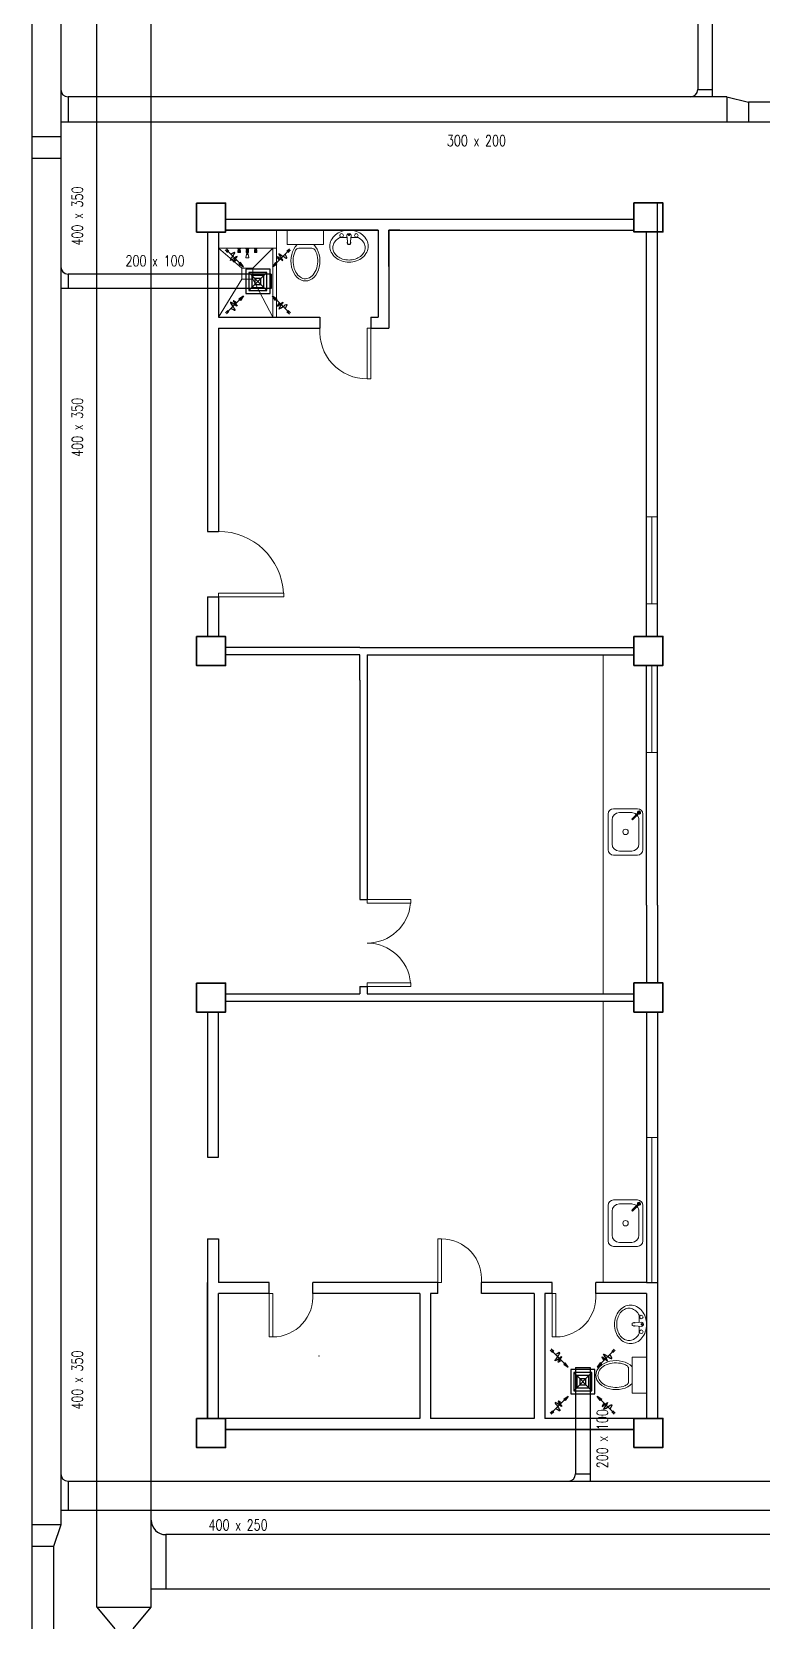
# Model space of a CAD drawing. Header units: millimetres. Extents: x 3 to 434, y 1 to 233.
# Drawn here: x 21.05 to 31.11, y 116.84 to 138.75 of the extents above; entities that cross this region are included whole.
import ezdxf

# ---------------------------------------------------------------- set-up
doc = ezdxf.new("R2010")
doc.units = ezdxf.units.MM
doc.header["$MEASUREMENT"] = 0
for name, color, linetype in [('ahu line', 150, 'Continuous'), ('AIR', 7, 'Continuous'), ('AIR-00', 8, 'Continuous'), ('AIR-03', 30, 'Continuous'), ('ducting label', 7, 'Continuous'), ('exhaust', 1, 'Continuous')]:
    doc.layers.add(name, color=color, linetype=linetype)
doc.styles.add('Arch-Dim', font='simplex.shx', dxfattribs={"width": 0.75})

# ---------------------------------------------------------------- blocks, each defined once
blk = doc.blocks.new('GRILL-C-IN')
at = {"layer": 'AIR-00', "ltscale": 3}
for p, q in [((-0.601, 0.623), (-0.651, 0.674)), ((0.601, 0.623), (0.651, 0.674)), ((-0.623, 0.601), (-0.674, 0.651)), ((-0.637, 0.637), (-0.3, 0.3)), ((0.637, 0.637), (0.3, 0.3)), ((0.623, 0.601), (0.674, 0.651)), ((-0.637, -0.637), (-0.3, -0.3)), ((0.637, -0.637), (0.3, -0.3)), ((-0.623, -0.601), (-0.674, -0.651)), ((-0.601, -0.623), (-0.651, -0.674)), ((0.601, -0.623), (0.651, -0.674)), ((0.623, -0.601), (0.674, -0.651))]:
    blk.add_line(p, q, dxfattribs=at)
at = {"layer": 'AIR-00', "color": 50}
for p, q in [((-0.188, 0.187), (0.187, -0.188)), ((0.187, 0.187), (-0.188, -0.188))]:
    blk.add_line(p, q, dxfattribs=at)
at = {"layer": 'AIR-00', "ltscale": 3}
for points in [[(-0.362, 0.393), (-0.393, 0.362), (-0.3, 0.3)], [(0.393, 0.362), (0.362, 0.393), (0.3, 0.3)], [(-0.362, -0.393), (-0.393, -0.362), (-0.3, -0.3)], [(0.393, -0.362), (0.362, -0.393), (0.3, -0.3)]]:
    blk.add_lwpolyline(points, close=True, dxfattribs=at)
at = {"layer": 'AIR-00', "color": 50}
for points in [[(-0.188, -0.188), (0.187, -0.188), (0.187, 0.187), (-0.188, 0.187)], [(-0.125, -0.125), (0.125, -0.125), (0.125, 0.125), (-0.125, 0.125)], [(-0.062, -0.062), (0.062, -0.062), (0.062, 0.062), (-0.062, 0.062)]]:
    blk.add_lwpolyline(points, close=True, dxfattribs=at)
at = {"layer": 'AIR-00', "ltscale": 3}
for points in [[(-0.441, 0.441), (-0.512, 0.404), (-0.432, 0.514), (-0.568, 0.43), (-0.477, 0.6), (-0.561, 0.561)], [(0.441, 0.441), (0.404, 0.512), (0.514, 0.432), (0.43, 0.568), (0.6, 0.477), (0.561, 0.561)], [(-0.441, -0.441), (-0.512, -0.404), (-0.432, -0.514), (-0.568, -0.43), (-0.477, -0.6), (-0.561, -0.561)], [(0.441, -0.441), (0.404, -0.512), (0.514, -0.432), (0.43, -0.568), (0.6, -0.477), (0.561, -0.561)]]:
    blk.add_spline(points, degree=3, dxfattribs=at)
for points in [[(-0.3, 0.3), (-0.362, 0.393), (-0.393, 0.362)], [(0.3, 0.3), (0.393, 0.362), (0.362, 0.393)], [(-0.3, -0.3), (-0.362, -0.393), (-0.393, -0.362)], [(0.3, -0.3), (0.393, -0.362), (0.362, -0.393)]]:
    blk.add_solid(points, dxfattribs=at)
at = {"layer": 'AIR-03', "color": 6}
blk.add_lwpolyline([(-0.25, -0.25), (0.25, -0.25), (0.25, 0.25), (-0.25, 0.25)], close=True, dxfattribs=at)

msp = doc.modelspace()

# ---------------------------------------------------------------- linework, layer by layer
at = {"color": 8, "linetype": 'ByBlock', "lineweight": 25}
for p, q in [((29.67, 130.414), (29.67, 136.389)), ((23.72, 136.163), (29.345, 136.163)), ((23.72, 136.013), (25.82, 136.013)), ((25.82, 136.013), (23.72, 136.013)), ((25.82, 136.013), (23.72, 136.013)), ((25.97, 136.013), (29.345, 136.013)), ((26.12, 136.013), (25.97, 136.013)), ((23.47, 135.987), (23.47, 131.862)), ((23.62, 135.987), (23.62, 134.813)), ((23.62, 135.987), (23.62, 134.813)), ((23.62, 135.863), (23.62, 134.813)), ((29.52, 130.412), (29.52, 135.989)), ((23.62, 134.663), (23.62, 131.862)), ((23.47, 131.862), (23.62, 131.862)), ((23.47, 130.962), (23.47, 130.762)), ((23.47, 130.962), (23.62, 130.962)), ((23.47, 130.762), (23.47, 130.762)), ((23.47, 130.762), (23.47, 130.412)), ((23.62, 130.962), (23.62, 130.862)), ((23.62, 130.962), (23.62, 130.412)), ((25.57, 130.262), (23.72, 130.262)), ((25.57, 130.162), (23.72, 130.162)), ((25.57, 130.262), (29.345, 130.262)), ((25.57, 129.812), (25.57, 130.162)), ((25.67, 130.162), (25.67, 126.789)), ((25.67, 130.162), (29.345, 130.162)), ((29.52, 126.712), (29.52, 130.014)), ((29.67, 126.712), (29.67, 130.014)), ((25.57, 129.812), (25.57, 126.789)), ((25.57, 126.789), (25.67, 126.789)), ((29.52, 126.712), (29.52, 125.639)), ((29.67, 126.712), (29.67, 125.639)), ((25.57, 125.589), (25.67, 125.589)), ((25.57, 125.589), (25.57, 125.489)), ((25.67, 125.589), (25.67, 125.489)), ((23.72, 125.489), (25.42, 125.489)), ((23.72, 125.389), (28.47, 125.389)), ((25.42, 125.489), (25.57, 125.489)), ((25.42, 125.489), (25.57, 125.489)), ((25.42, 125.389), (29.345, 125.389)), ((25.67, 125.489), (28.47, 125.489)), ((25.67, 125.489), (29.345, 125.489)), ((23.47, 125.237), (23.47, 123.237)), ((23.62, 123.237), (23.62, 125.237)), ((29.52, 125.239), (29.52, 121.512)), ((29.67, 125.239), (29.67, 121.512)), ((23.47, 123.237), (23.62, 123.237)), ((23.47, 122.112), (23.47, 119.637)), ((23.47, 122.112), (23.62, 122.112)), ((23.62, 122.112), (23.62, 121.512)), ((26.645, 121.512), (24.92, 121.512)), ((28.22, 121.512), (27.245, 121.512)), ((29.52, 121.512), (28.82, 121.512)), ((29.52, 121.512), (29.67, 121.512)), ((29.52, 121.362), (29.52, 119.637)), ((29.67, 121.512), (29.67, 119.639)), ((26.395, 119.637), (23.62, 119.637)), ((27.97, 119.637), (26.545, 119.637)), ((29.52, 119.637), (28.12, 119.637)), ((23.72, 119.487), (29.345, 119.487)), ((29.345, 119.487), (23.72, 119.487))]:
    msp.add_line(p, q, dxfattribs=at)
at = {"color": 8, "linetype": 'ByBlock', "lineweight": 9, "ltscale": 0.3}
for p, q in [((24.42, 136.013), (24.42, 134.813)), ((23.945, 135.488), (23.62, 135.763)), ((24.095, 135.488), (24.37, 135.763)), ((24.37, 135.763), (24.37, 134.813)), ((23.945, 135.338), (23.62, 134.813)), ((24.095, 135.338), (24.37, 134.813))]:
    msp.add_line(p, q, dxfattribs=at)
at = {"color": 8, "linetype": 'ByBlock', "lineweight": 9}
for p, q in [((24.42, 135.763), (24.42, 136.013)), ((23.62, 135.763), (24.42, 135.763)), ((29.67, 132.062), (29.52, 132.062)), ((29.595, 132.062), (29.595, 130.862)), ((29.67, 130.862), (29.67, 132.062)), ((29.52, 130.862), (29.67, 130.862)), ((28.92, 125.489), (28.92, 130.164)), ((29.595, 128.814), (29.595, 130.014)), ((29.67, 130.014), (29.67, 128.814)), ((29.67, 128.814), (29.52, 128.814)), ((28.92, 125.389), (28.92, 121.512)), ((23.47, 125.237), (23.62, 125.237)), ((29.67, 123.512), (29.52, 123.512)), ((29.595, 123.512), (29.595, 121.512)), ((29.67, 121.512), (29.67, 123.512))]:
    msp.add_line(p, q, dxfattribs=at)
at = {"color": 8, "lineweight": 9}
for p, q in [((24.57, 136.013), (24.57, 135.813)), ((25.07, 136.013), (24.57, 136.013)), ((25.07, 135.813), (25.07, 136.013)), ((24.57, 135.813), (25.07, 135.813)), ((25.405, 135.815), (25.392, 135.937)), ((25.434, 135.815), (25.448, 135.937)), ((23.889, 135.763), (23.923, 135.763)), ((23.889, 135.762), (23.889, 135.763)), ((23.889, 135.762), (23.923, 135.762)), ((23.889, 135.762), (23.893, 135.756)), ((23.89, 135.73), (23.892, 135.734)), ((23.89, 135.708), (23.89, 135.73)), ((23.89, 135.708), (23.923, 135.708)), ((23.893, 135.706), (23.89, 135.708)), ((23.892, 135.742), (23.893, 135.744)), ((23.892, 135.742), (23.92, 135.742)), ((23.892, 135.736), (23.892, 135.742)), ((23.893, 135.756), (23.92, 135.756)), ((23.893, 135.744), (23.92, 135.744)), ((23.893, 135.73), (23.9, 135.73)), ((23.893, 135.717), (23.893, 135.729)), ((23.893, 135.706), (23.919, 135.706)), ((23.893, 135.704), (23.893, 135.706)), ((23.893, 135.704), (23.919, 135.704)), ((23.895, 135.756), (23.895, 135.744)), ((23.9, 135.717), (23.9, 135.729)), ((23.919, 135.73), (23.912, 135.73)), ((23.912, 135.717), (23.912, 135.729)), ((23.918, 135.756), (23.918, 135.744)), ((23.919, 135.717), (23.919, 135.729)), ((23.919, 135.706), (23.923, 135.708)), ((23.919, 135.704), (23.919, 135.706)), ((23.923, 135.762), (23.92, 135.756)), ((23.92, 135.742), (23.92, 135.744)), ((23.92, 135.736), (23.92, 135.742)), ((23.923, 135.73), (23.921, 135.734)), ((23.923, 135.762), (23.923, 135.763)), ((23.923, 135.708), (23.923, 135.73)), ((24.002, 135.757), (23.991, 135.763)), ((23.991, 135.763), (24.049, 135.763)), ((24.008, 135.678), (23.999, 135.636)), ((24.039, 135.631), (24.001, 135.631)), ((24.037, 135.757), (24.002, 135.757)), ((24.002, 135.748), (24.002, 135.757)), ((24.002, 135.757), (24.037, 135.757)), ((24.037, 135.748), (24.002, 135.748)), ((24.003, 135.73), (24.005, 135.734)), ((24.003, 135.708), (24.003, 135.73)), ((24.003, 135.708), (24.012, 135.708)), ((24.007, 135.706), (24.003, 135.708)), ((24.006, 135.742), (24.007, 135.744)), ((24.006, 135.742), (24.012, 135.742)), ((24.006, 135.736), (24.006, 135.742)), ((24.007, 135.744), (24.012, 135.744)), ((24.007, 135.73), (24.012, 135.73)), ((24.007, 135.717), (24.007, 135.729)), ((24.007, 135.706), (24.012, 135.706)), ((24.007, 135.704), (24.007, 135.706)), ((24.007, 135.704), (24.012, 135.704)), ((24.008, 135.685), (24.008, 135.678)), ((24.032, 135.685), (24.008, 135.685)), ((24.008, 135.678), (24.032, 135.678)), ((24.008, 135.678), (24.032, 135.678)), ((24.009, 135.748), (24.009, 135.744)), ((24.012, 135.685), (24.012, 135.748)), ((24.012, 135.748), (24.027, 135.748)), ((24.027, 135.748), (24.027, 135.685)), ((24.027, 135.744), (24.033, 135.744)), ((24.027, 135.742), (24.034, 135.742)), ((24.033, 135.73), (24.027, 135.73)), ((24.027, 135.708), (24.037, 135.708)), ((24.027, 135.706), (24.033, 135.706)), ((24.027, 135.704), (24.033, 135.704)), ((24.031, 135.748), (24.031, 135.744)), ((24.032, 135.678), (24.032, 135.685)), ((24.032, 135.678), (24.041, 135.636)), ((24.034, 135.742), (24.033, 135.744)), ((24.033, 135.717), (24.033, 135.729)), ((24.033, 135.706), (24.037, 135.708)), ((24.033, 135.704), (24.033, 135.706)), ((24.034, 135.736), (24.034, 135.742)), ((24.037, 135.73), (24.034, 135.734)), ((24.049, 135.763), (24.037, 135.757)), ((24.037, 135.757), (24.037, 135.748)), ((24.037, 135.708), (24.037, 135.73)), ((24.116, 135.762), (24.116, 135.763)), ((24.116, 135.763), (24.151, 135.763)), ((24.116, 135.762), (24.12, 135.756)), ((24.116, 135.762), (24.151, 135.762)), ((24.117, 135.73), (24.119, 135.734)), ((24.117, 135.708), (24.117, 135.73)), ((24.12, 135.706), (24.117, 135.708)), ((24.117, 135.708), (24.15, 135.708)), ((24.12, 135.756), (24.147, 135.756)), ((24.12, 135.744), (24.147, 135.744)), ((24.12, 135.742), (24.12, 135.744)), ((24.12, 135.736), (24.12, 135.742)), ((24.12, 135.742), (24.148, 135.742)), ((24.12, 135.73), (24.128, 135.73)), ((24.12, 135.717), (24.12, 135.729)), ((24.12, 135.704), (24.12, 135.706)), ((24.12, 135.706), (24.147, 135.706)), ((24.12, 135.704), (24.147, 135.704)), ((24.122, 135.756), (24.122, 135.744)), ((24.127, 135.717), (24.127, 135.729)), ((24.147, 135.73), (24.139, 135.73)), ((24.14, 135.717), (24.14, 135.729)), ((24.145, 135.756), (24.145, 135.744)), ((24.151, 135.762), (24.147, 135.756)), ((24.148, 135.742), (24.147, 135.744)), ((24.147, 135.717), (24.147, 135.729)), ((24.147, 135.706), (24.15, 135.708)), ((24.147, 135.704), (24.147, 135.706)), ((24.148, 135.736), (24.148, 135.742)), ((24.15, 135.73), (24.148, 135.734)), ((24.15, 135.708), (24.15, 135.73)), ((24.151, 135.762), (24.151, 135.763)), ((24.729, 135.763), (24.91, 135.763)), ((29.323, 120.949), (29.444, 120.963)), ((29.323, 120.92), (29.444, 120.907)), ((29.521, 120.485), (29.321, 120.485)), ((29.321, 120.485), (29.321, 119.985)), ((29.521, 119.985), (29.521, 120.485)), ((29.271, 120.325), (29.271, 120.144)), ((29.321, 119.985), (29.521, 119.985))]:
    msp.add_line(p, q, dxfattribs=at)
at = {"color": 8, "linetype": 'ByBlock', "lineweight": 25, "ltscale": 0.3}
for p, q in [((25.82, 136.013), (25.82, 134.813)), ((25.97, 136.013), (25.97, 134.663)), ((23.62, 134.813), (25.02, 134.813)), ((25.02, 134.813), (25.02, 134.663)), ((25.72, 134.813), (25.82, 134.813)), ((25.72, 134.813), (25.72, 134.663)), ((23.62, 134.663), (25.02, 134.663)), ((25.72, 134.663), (25.97, 134.663)), ((23.47, 119.637), (23.47, 121.512)), ((24.32, 121.512), (23.62, 121.512)), ((23.62, 119.637), (23.62, 121.362)), ((24.32, 121.362), (23.62, 121.362)), ((24.32, 121.362), (24.32, 121.512)), ((26.645, 121.512), (24.92, 121.512)), ((24.92, 121.362), (24.92, 121.512)), ((26.395, 121.362), (24.92, 121.362)), ((26.395, 121.362), (26.395, 119.637)), ((26.545, 121.362), (26.545, 119.637)), ((26.645, 121.362), (26.545, 121.362)), ((26.645, 121.362), (26.645, 121.512)), ((28.22, 121.512), (27.245, 121.512)), ((27.245, 121.362), (27.245, 121.512)), ((27.97, 121.362), (27.245, 121.362)), ((27.97, 121.362), (27.97, 119.637)), ((28.12, 121.362), (28.12, 119.637)), ((28.22, 121.362), (28.12, 121.362)), ((28.22, 121.362), (28.12, 121.362)), ((28.22, 121.362), (28.22, 121.512)), ((29.52, 121.512), (28.82, 121.512)), ((28.82, 121.362), (28.82, 121.512)), ((29.52, 121.362), (28.82, 121.362))]:
    msp.add_line(p, q, dxfattribs=at)
at = {"color": 8, "linetype": 'ByBlock', "lineweight": 13}
for p, q in [((24.52, 131.012), (23.62, 131.012)), ((23.62, 131.012), (23.62, 130.962)), ((24.52, 130.962), (24.52, 131.012)), ((23.62, 130.962), (24.52, 130.962)), ((25.67, 126.789), (26.27, 126.789)), ((25.67, 126.739), (25.67, 126.789)), ((26.27, 126.739), (25.67, 126.739)), ((26.27, 126.789), (26.27, 126.739)), ((26.27, 125.639), (25.67, 125.639)), ((25.67, 125.639), (25.67, 125.589)), ((25.67, 125.589), (26.27, 125.589)), ((26.27, 125.589), (26.27, 125.639))]:
    msp.add_line(p, q, dxfattribs=at)
at = {"color": 8, "lineweight": 9, "ltscale": 0.4}
for p, q in [((28.99, 127.966), (28.99, 127.476)), ((29.395, 128.041), (29.065, 128.041)), ((29.315, 127.986), (29.145, 127.986)), ((29.411, 127.994), (29.32, 127.903)), ((29.423, 127.982), (29.332, 127.89)), ((29.47, 127.476), (29.47, 127.966)), ((29.045, 127.886), (29.045, 127.556)), ((29.415, 127.556), (29.415, 127.886)), ((29.065, 127.401), (29.395, 127.401)), ((29.145, 127.456), (29.315, 127.456)), ((28.99, 122.574), (28.99, 122.084)), ((29.045, 122.494), (29.045, 122.164)), ((29.395, 122.649), (29.065, 122.649)), ((29.315, 122.594), (29.145, 122.594)), ((29.411, 122.602), (29.32, 122.511)), ((29.423, 122.59), (29.332, 122.499)), ((29.415, 122.164), (29.415, 122.494)), ((29.47, 122.084), (29.47, 122.574)), ((29.065, 122.009), (29.395, 122.009)), ((29.145, 122.064), (29.315, 122.064))]:
    msp.add_line(p, q, dxfattribs=at)
at = {"color": 8, "linetype": 'ByBlock', "lineweight": 35}
for points in [[(23.32, 136.387), (23.72, 136.387), (23.72, 135.987), (23.32, 135.987)], [(29.345, 136.389), (29.745, 136.389), (29.745, 135.989), (29.345, 135.989)], [(23.32, 130.412), (23.72, 130.412), (23.72, 130.012), (23.32, 130.012)], [(29.345, 130.414), (29.745, 130.414), (29.745, 130.014), (29.345, 130.014)], [(23.32, 125.637), (23.72, 125.637), (23.72, 125.237), (23.32, 125.237)], [(29.345, 125.639), (29.745, 125.639), (29.745, 125.239), (29.345, 125.239)], [(23.32, 119.637), (23.72, 119.637), (23.72, 119.237), (23.32, 119.237)], [(29.345, 119.639), (29.745, 119.639), (29.745, 119.239), (29.345, 119.239)]]:
    msp.add_lwpolyline(points, close=True, dxfattribs=at)
at = {"color": 8, "lineweight": 9}
for points in [[(25.155, 135.792, 0.11576), (25.174, 135.71, 0.104047), (25.233, 135.636, 0.090875), (25.316, 135.588, 0.083344), (25.42, 135.571, 0.083344), (25.523, 135.588, 0.090875), (25.607, 135.636, 0.104047), (25.666, 135.71, 0.11576), (25.685, 135.792, 0.11576), (25.666, 135.875, 0.104047), (25.607, 135.948, 0.090875), (25.523, 135.996, 0.083344), (25.42, 136.013, 0.083344), (25.316, 135.996, 0.090875), (25.233, 135.948, 0.104047), (25.174, 135.875, 0.11576)], [(29.3, 121.2, 0.11576), (29.217, 121.18, 0.104047), (29.143, 121.122, 0.090875), (29.096, 121.038, 0.083344), (29.079, 120.935, 0.083344), (29.096, 120.831, 0.090875), (29.143, 120.747, 0.104047), (29.217, 120.689, 0.11576), (29.3, 120.67, 0.11576), (29.382, 120.689, 0.104047), (29.456, 120.747, 0.090875), (29.503, 120.831, 0.083344), (29.521, 120.935, 0.083344), (29.503, 121.038, 0.090875), (29.456, 121.122, 0.104047), (29.382, 121.18, 0.11576)]]:
    msp.add_lwpolyline(points, format="xyb", close=True, dxfattribs=at)
at = {"color": 8, "linetype": 'ByBlock', "lineweight": 25}
msp.add_lwpolyline([(25.97, 135.513), (25.97, 136.013)], dxfattribs=at)
at = {"color": 8, "lineweight": 9}
for points in [[(25.197, 135.771, 0.124838), (25.213, 135.709, 0.105788), (25.263, 135.651, 0.086697), (25.332, 135.615, 0.076776), (25.42, 135.601, 0.076776), (25.507, 135.615, 0.086697), (25.577, 135.651, 0.105788), (25.627, 135.709, 0.124838), (25.642, 135.771, 0.124838), (25.627, 135.834, 0.105788), (25.577, 135.891, 0.040067), (25.546, 135.911), (25.444, 135.911, 0.040067)], [(25.396, 135.911), (25.293, 135.911, 0.040067), (25.263, 135.891, 0.105788), (25.213, 135.834, 0.124838), (25.197, 135.771, 0.124838)], [(29.279, 121.157, 0.124838), (29.216, 121.141, 0.105788), (29.158, 121.092, 0.086697), (29.122, 121.022, 0.076776), (29.109, 120.935, 0.076776), (29.122, 120.847, 0.086697), (29.158, 120.777, 0.105788), (29.216, 120.728, 0.124838), (29.279, 120.712, 0.124838), (29.341, 120.728, 0.105788), (29.399, 120.777, 0.040067), (29.419, 120.808), (29.419, 120.91, 0.040067)], [(29.419, 120.959), (29.419, 121.061, 0.040067), (29.399, 121.092, 0.105788), (29.341, 121.141, 0.124838), (29.279, 121.157, 0.124838)]]:
    msp.add_lwpolyline(points, format="xyb", dxfattribs=at)
at = {"color": 8, "linetype": 'ByBlock', "lineweight": 9, "ltscale": 0.3}
msp.add_lwpolyline([(24.37, 135.763), (24.37, 134.813), (24.42, 134.813), (24.42, 135.763), (24.42, 135.763)], dxfattribs=at)
at = {"color": 8, "linetype": 'ByBlock', "lineweight": 9, "ltscale": 0.03}
msp.add_lwpolyline([(24.095, 135.488), (23.945, 135.488), (23.945, 135.338), (24.095, 135.338)], close=True, dxfattribs=at)
at = {"color": 8, "lineweight": 13, "ltscale": 0.03}
for points in [[(25.72, 134.663), (25.67, 134.663), (25.67, 133.963), (25.72, 133.963)], [(26.645, 121.512), (26.695, 121.512), (26.695, 122.112), (26.645, 122.112)], [(24.32, 121.362), (24.37, 121.362), (24.37, 120.762), (24.32, 120.762)], [(28.22, 121.362), (28.27, 121.362), (28.27, 120.762), (28.22, 120.762)]]:
    msp.add_lwpolyline(points, close=True, dxfattribs=at)
at = {"color": 8, "lineweight": 9}
for centre, radius in [((25.318, 135.94), 0.0255), ((25.42, 135.947), 0.0095), ((25.521, 135.94), 0.0255), ((29.448, 121.036), 0.0255), ((29.454, 120.935), 0.0095), ((29.448, 120.833), 0.0255)]:
    msp.add_circle(centre, radius, dxfattribs=at)
at = {"color": 8, "lineweight": 9, "ltscale": 0.4}
for centre in [(29.23, 127.721), (29.23, 122.329)]:
    msp.add_circle(centre, 0.0375, dxfattribs=at)
at = {"color": 8, "lineweight": 9}
for centre, radius, start, end in [((25.42, 135.94), 0.028, 353.7545, 186.2455), ((25.42, 135.838), 0.025, 138.7978, 233.6932), ((25.42, 135.909), 0.0948, 261.2026, 278.7974), ((25.42, 135.838), 0.025, 251.3793, 288.6207), ((25.42, 135.838), 0.025, 306.3068, 41.2022), ((24.729, 135.713), 0.05, 90, 151.8499), ((24.91, 135.713), 0.05, 28.0084, 90), ((29.346, 120.935), 0.025, 161.3793, 198.6207), ((29.416, 120.935), 0.0948, 171.2026, 188.7974), ((29.346, 120.935), 0.025, 48.7978, 143.6932), ((29.346, 120.935), 0.025, 216.3068, 311.2022), ((29.448, 120.935), 0.028, 263.7545, 96.2455), ((29.221, 120.325), 0.05, 0, 61.8499), ((29.221, 120.144), 0.05, 298.0084, 360)]:
    msp.add_arc(centre, radius, start, end, dxfattribs=at)
at = {"color": 8, "lineweight": 13, "ltscale": 0.03}
for centre, radius, start, end in [((25.67, 134.615), 0.652, 175.7578, 270), ((26.695, 121.56), 0.552, 355.0209, 90), ((24.37, 121.314), 0.552, 270, 4.9791), ((28.27, 121.314), 0.552, 270, 4.9791)]:
    msp.add_arc(centre, radius, start, end, dxfattribs=at)
at = {"color": 8, "linetype": 'ByBlock', "lineweight": 13}
for centre, radius, start, end in [((23.62, 130.962), 0.9, 3.1847, 90), ((25.67, 126.789), 0.6, 270, 355.2198), ((25.67, 125.589), 0.6, 4.7802, 90)]:
    msp.add_arc(centre, radius, start, end, dxfattribs=at)
at = {"color": 8, "lineweight": 9, "ltscale": 0.4}
for centre, radius, start, end in [((29.065, 127.966), 0.075, 90, 180), ((29.145, 127.886), 0.1, 90, 180), ((29.315, 127.886), 0.1, 50.0132, 90), ((29.315, 127.886), 0.1, 0, 39.9868), ((29.395, 127.966), 0.075, 0, 90), ((29.417, 127.988), 0.0217, 248.7565, 201.2435), ((29.417, 127.988), 0.0145, 262.0499, 187.9501), ((29.417, 127.988), 0.00874, 315, 135), ((29.326, 127.897), 0.00874, 135, 315), ((29.065, 127.476), 0.075, 180, 270), ((29.145, 127.556), 0.1, 180, 270), ((29.315, 127.556), 0.1, 270, 0), ((29.395, 127.476), 0.075, 270, 0), ((29.065, 122.574), 0.075, 90, 180), ((29.145, 122.494), 0.1, 90, 180), ((29.315, 122.494), 0.1, 50.0132, 90), ((29.326, 122.505), 0.00874, 135, 315), ((29.315, 122.494), 0.1, 0, 39.9868), ((29.395, 122.574), 0.075, 0, 90), ((29.417, 122.596), 0.0217, 248.7565, 201.2435), ((29.417, 122.596), 0.0145, 262.0499, 187.9501), ((29.417, 122.596), 0.00874, 315, 135), ((29.065, 122.084), 0.075, 180, 270), ((29.145, 122.164), 0.1, 180, 270), ((29.315, 122.164), 0.1, 270, 0), ((29.395, 122.084), 0.075, 270, 0)]:
    msp.add_arc(centre, radius, start, end, dxfattribs=at)
at = {"color": 8, "lineweight": 9}
for centre, major_axis, ratio, start_param, end_param in [((24.82, 135.588), (0, 0.275), 0.727273, 0.612555, 5.670631), ((23.881, 135.717), (-0.00896, 0.00896), 1, 3.15309, 3.864175), ((23.878, 135.723), (0.0118, 0.0118), 1, 6.018417, 6.150642), ((23.888, 135.736), (0.00268, 0.00268), 1, 5.003733, 5.497675), ((23.889, 135.729), (0.00268, 0.00268), 1, 5.497675, 6.125314), ((23.904, 135.729), (-0.00268, 0.00268), 1, 0.157647, 0.785286), ((23.911, 135.717), (-0.00738, 0.00738), 1, 0.858879, 1.643677), ((23.911, 135.724), (0.00887, 0.00887), 1, 1.36743, 1.728443), ((23.906, 135.731), (-0.00268, 0.00268), 1, -1.367654, -0.203367), ((23.906, 135.712), (-0.00268, 0.00268), 1, 1.643677, 3.068487), ((23.901, 135.724), (0.00887, 0.00887), 1, 6.125314, 6.486327), ((23.902, 135.717), (0.00738, 0.00738), 1, 4.639283, 5.424081), ((23.909, 135.729), (-0.00268, 0.00268), 1, 3.926878, 4.554518), ((23.923, 135.729), (0.00268, 0.00268), 1, 1.728443, 2.356082), ((23.932, 135.717), (0.00896, 0.00896), 1, 2.418785, 3.129871), ((23.924, 135.736), (0.00268, 0.00268), 1, 2.356082, 2.850023), ((23.935, 135.723), (-0.0118, 0.0118), 1, 0.132318, 0.264544), ((23.994, 135.717), (0.00896, 0.00896), 1, 4.723886, 5.434971), ((24.002, 135.736), (-0.00268, 0.00268), 1, 3.432937, 3.926878), ((23.992, 135.723), (0.0118, 0.0118), 1, 6.018417, 6.150642), ((24.003, 135.729), (-0.00268, 0.00268), 1, 3.926878, 4.554518), ((24.037, 135.729), (-0.00268, 0.00268), 1, 0.157647, 0.785286), ((24.046, 135.717), (-0.00896, 0.00896), 1, 0.847989, 1.559075), ((24.038, 135.736), (-0.00268, 0.00268), 1, 0.785286, 1.279227), ((24.048, 135.723), (0.0118, 0.0118), 1, 1.703115, 1.83534), ((24.037, 135.634), (-0.00268, 0.00268), 1, 2.924915, 4.294977), ((24.108, 135.717), (-0.00896, 0.00896), 1, 3.15309, 3.864175), ((24.105, 135.723), (-0.0118, 0.0118), 1, 4.44762, 4.579846), ((24.116, 135.736), (0.00268, 0.00268), 1, 5.003733, 5.497675), ((24.117, 135.729), (0.00268, 0.00268), 1, 5.497675, 6.125314), ((24.131, 135.729), (-0.00268, 0.00268), 1, 0.157647, 0.785286), ((24.138, 135.717), (-0.00738, 0.00738), 1, 0.858879, 1.643677), ((24.138, 135.724), (0.00887, 0.00887), 1, 1.36743, 1.728443), ((24.134, 135.731), (-0.00268, 0.00268), 1, -1.367654, -0.203367), ((24.134, 135.712), (-0.00268, 0.00268), 1, 1.643677, 3.068487), ((24.129, 135.724), (0.00887, 0.00887), 1, 6.125314, 6.486327), ((24.129, 135.717), (0.00738, 0.00738), 1, 4.639283, 5.424081), ((24.136, 135.729), (-0.00268, 0.00268), 1, 3.926878, 4.554518), ((24.162, 135.723), (0.0118, 0.0118), 1, 1.703115, 1.83534), ((24.15, 135.729), (0.00268, 0.00268), 1, 1.728443, 2.356082), ((24.159, 135.717), (0.00896, 0.00896), 1, 2.418785, 3.129871), ((24.151, 135.736), (0.00268, 0.00268), 1, 2.356082, 2.850023), ((29.096, 120.235), (0.275, 0), 0.727273, 0.612555, 5.670631)]:
    msp.add_ellipse(centre, major_axis=major_axis, ratio=ratio, start_param=start_param, end_param=end_param, dxfattribs=at)
at = {"color": 8, "lineweight": 9, "extrusion": (4.99074e-41, -2.88216e-41, -1)}
msp.add_ellipse((24.003, 135.634), major_axis=(-0.00268, 0.00268), ratio=1, start_param=4.495936, end_param=5.865998, dxfattribs=at)
at = {"color": 8, "lineweight": 9}
for points in [[(24.685, 135.737), (24.676, 135.72), (24.669, 135.702), (24.642, 135.611), (24.647, 135.524), (24.705, 135.392), (24.755, 135.351), (24.853, 135.337), (24.905, 135.363), (24.979, 135.475), (24.997, 135.558), (24.982, 135.672), (24.97, 135.707), (24.954, 135.737)], [(29.244, 120.369), (29.228, 120.378), (29.21, 120.386), (29.118, 120.412), (29.031, 120.407), (28.9, 120.35), (28.858, 120.299), (28.845, 120.201), (28.871, 120.149), (28.982, 120.075), (29.066, 120.057), (29.18, 120.073), (29.214, 120.084), (29.244, 120.1)]]:
    msp.add_open_spline(points, degree=3, knots=[0.937253, 0.937253, 0.937253, 0.937253, 1.185372, 1.185372, 2.113864, 2.113864, 3.042356, 3.042356, 3.970847, 3.970847, 4.899339, 4.899339, 5.346062, 5.346062, 5.346062, 5.346062], dxfattribs=at)
at = {"color": 8, "linetype": 'ByBlock', "lineweight": 9, "ltscale": 0.3}
msp.add_point((25.007, 120.5), dxfattribs=at)
at = {"layer": 'ahu line', "linetype": 'Continuous'}
for p, q in [((21.945, 117.039), (21.945, 146.362)), ((22.695, 117.039), (22.695, 146.362)), ((53.432, 118.037), (22.895, 118.037)), ((22.895, 118.037), (22.895, 117.287)), ((53.432, 117.287), (22.695, 117.287)), ((21.945, 117.039), (22.695, 117.039)), ((21.945, 117.039), (22.195, 116.739)), ((22.445, 116.739), (22.695, 117.039))]:
    msp.add_line(p, q, dxfattribs=at)
msp.add_arc((22.895, 118.237), 0.2, 180, 270, dxfattribs=at)
at = {"layer": 'exhaust'}
for p, q in [((21.049, 147.209), (21.049, 108.02)), ((30.225, 145.572), (30.225, 137.95)), ((30.425, 145.572), (30.425, 137.85)), ((21.449, 140.892), (21.449, 118.174)), ((30.625, 137.85), (21.549, 137.85)), ((21.549, 137.85), (21.549, 137.5)), ((30.225, 137.95), (30.425, 137.95)), ((30.625, 137.85), (30.625, 137.5)), ((30.625, 137.85), (30.925, 137.775)), ((44.615, 137.775), (30.925, 137.775)), ((30.925, 137.775), (30.925, 137.5)), ((44.615, 137.5), (21.449, 137.5)), ((21.449, 137.3), (21.049, 137.3)), ((21.449, 137), (21.049, 137)), ((24.349, 135.407), (21.549, 135.407)), ((21.549, 135.407), (21.549, 135.207)), ((24.349, 135.407), (24.349, 135.207)), ((24.349, 135.207), (21.449, 135.207)), ((28.541, 120.339), (28.541, 118.874)), ((28.541, 120.339), (28.741, 120.339)), ((28.741, 120.339), (28.741, 118.774)), ((21.549, 118.774), (54.153, 118.774)), ((21.549, 118.774), (21.549, 118.374)), ((28.541, 118.874), (28.741, 118.874)), ((21.449, 118.374), (54.153, 118.374)), ((21.449, 118.174), (21.049, 118.174)), ((21.449, 118.174), (21.349, 117.874)), ((21.349, 117.874), (21.049, 117.874)), ((21.349, 117.874), (21.349, 112.427))]:
    msp.add_line(p, q, dxfattribs=at)
for centre, start, end in [((21.549, 137.95), 180, 270), ((30.125, 137.95), 270, 0), ((21.549, 135.507), 180, 270), ((21.549, 118.874), 180, 270), ((28.441, 118.874), 270, 360)]:
    msp.add_arc(centre, 0.1, start, end, dxfattribs=at)

# ---------------------------------------------------------------- block references
at = {"layer": 'AIR', "xscale": 0.6658363358532475, "yscale": 0.6658363358532475, "zscale": 0.6658363358532475}
for p in [(24.165, 135.307), (28.641, 120.145)]:
    msp.add_blockref('GRILL-C-IN', p, dxfattribs=at)

# ---------------------------------------------------------------- texts
at = {"layer": 'ducting label', "color": 240, "linetype": 'Continuous', "lineweight": 25, "true_color": 0xed1f24, "char_height": 0.15, "attachment_point": 1, "style": 'Arch-Dim'}
for s, insert in [('\\A1;300 x 200', (26.769, 137.322)), ('\\A1;200 x 100', (22.34, 135.665))]:
    msp.add_mtext_dynamic_manual_height_columns(s, width=1.19515, gutter_width=1.011, heights=[0], dxfattribs=dict(at, insert=insert))
at = {"layer": 'ducting label', "color": 240, "linetype": 'Continuous', "lineweight": 25, "true_color": 0xed1f24, "char_height": 0.15, "attachment_point": 1, "rotation": 90, "style": 'Arch-Dim'}
for s, insert in [('\\A1;400 x 350', (21.602, 135.8)), ('\\A1;400 x 350', (21.602, 132.888)), ('\\A1;400 x 350', (21.602, 119.76)), ('\\A1;200 x 100', (28.836, 118.951))]:
    msp.add_mtext_dynamic_manual_height_columns(s, width=1.19515, gutter_width=1.011, heights=[0], dxfattribs=dict(at, insert=insert))
at = {"layer": 'ducting label', "color": 240, "linetype": 'Continuous', "true_color": 0xed1f24, "insert": (23.485, 118.246), "char_height": 0.15, "attachment_point": 1, "style": 'Arch-Dim'}
msp.add_mtext_dynamic_manual_height_columns('\\A1;400 x 250', width=1.19515, gutter_width=1.011, heights=[0], dxfattribs=at)

doc.saveas('drawing.dxf')
